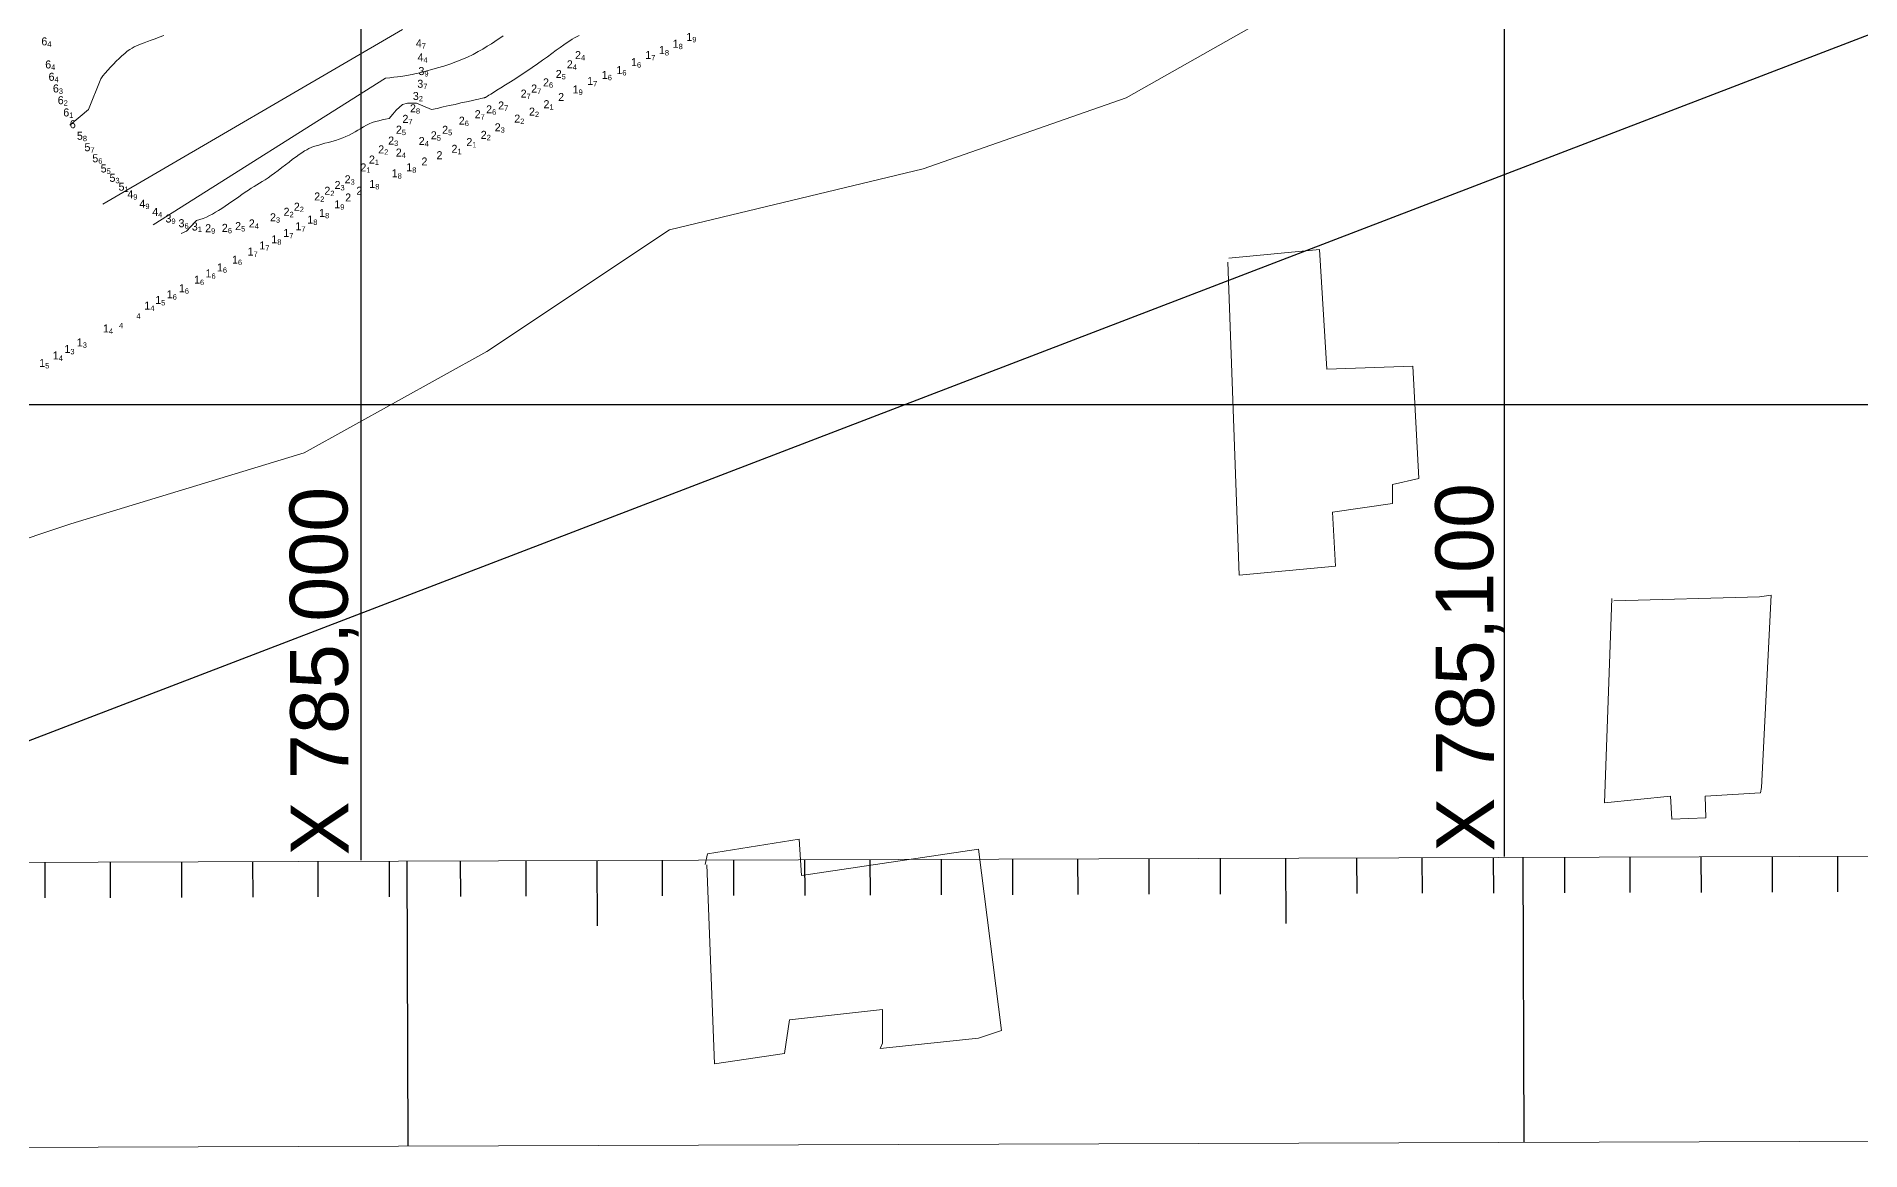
# Model space of a CAD drawing. Header units: millimetres. Extents: x 784883 to 785608, y 628235 to 628806.
# Drawn here: x 784971.6 to 785131.2, y 628234.7 to 628332.2 of the extents above; entities that cross this region are included whole.
import ezdxf
from ezdxf.enums import TextEntityAlignment as Align

# ---------------------------------------------------------------- set-up
doc = ezdxf.new("R2010")
doc.units = ezdxf.units.MM
for name, color, linetype in [('3_00', 92, 'Continuous'), ('4_00', 5, 'Continuous'), ('5_00', 252, 'Continuous'), ('6_00', 255, 'Continuous'), ('Borders', 7, 'Continuous'), ('Lat_Lon_Grid', 7, 'Continuous'), ('Projection_Grid', 7, 'Continuous'), ('Topo_Ricanau_2023_dg2', 7, 'Continuous')]:
    doc.layers.add(name, color=color, linetype=linetype)
doc.layers.add('Soundings', color=7, linetype='Continuous', true_color=0x000000)

msp = doc.modelspace()

# ---------------------------------------------------------------- linework, layer by layer
at = {"color": 240, "true_color": 0xed1f24}
msp.add_lwpolyline([(784920.92, 628393.09), (785176.53, 628491.18), (785223.93, 628367.67), (784968.32, 628269.58)], close=True, dxfattribs=at)
at = {"layer": '3_00', "color": 92, "linetype": 'Continuous', "lineweight": 0, "true_color": 0x00c000}
for p, q in [((785017.06, 628330.98), (785016.68, 628330.7)), ((785017.41, 628331.23), (785017.06, 628330.98)), ((785017.72, 628331.46), (785017.41, 628331.23)), ((785018, 628331.65), (785017.72, 628331.46)), ((785018.24, 628331.81), (785018, 628331.65)), ((785018.45, 628331.95), (785018.24, 628331.81)), ((785018.65, 628332.06), (785018.45, 628331.95)), ((785018.84, 628332.17), (785018.65, 628332.06)), ((785019.05, 628332.26), (785018.84, 628332.17)), ((785014.94, 628329.47), (785014.47, 628329.15)), ((785015.41, 628329.79), (785014.94, 628329.47)), ((785015.85, 628330.11), (785015.41, 628329.79)), ((785016.28, 628330.41), (785015.85, 628330.11)), ((785016.68, 628330.7), (785016.28, 628330.41)), ((785012.22, 628327.7), (785011.87, 628327.48)), ((785012.62, 628327.95), (785012.22, 628327.7)), ((785013.05, 628328.22), (785012.62, 628327.95)), ((785013.51, 628328.52), (785013.05, 628328.22)), ((785013.98, 628328.83), (785013.51, 628328.52)), ((785014.47, 628329.15), (785013.98, 628328.83)), ((785003.59, 628326.24), (785003.06, 628325.73)), ((785004.03, 628326.34), (785003.59, 628326.24)), ((785004.83, 628326.34), (785004.03, 628326.34)), ((785006.14, 628325.79), (785004.83, 628326.34)), ((785007.69, 628326.14), (785007.16, 628326.02)), ((785008.21, 628326.25), (785007.69, 628326.14)), ((785008.72, 628326.37), (785008.21, 628326.25)), ((785009.19, 628326.47), (785008.72, 628326.37)), ((785009.6, 628326.56), (785009.19, 628326.47)), ((785009.96, 628326.64), (785009.6, 628326.56)), ((785010.24, 628326.71), (785009.96, 628326.64)), ((785010.45, 628326.75), (785010.24, 628326.71)), ((785010.61, 628326.79), (785010.45, 628326.75)), ((785010.71, 628326.81), (785010.61, 628326.79)), ((785010.78, 628326.83), (785010.71, 628326.81)), ((785010.81, 628326.84), (785010.78, 628326.83)), ((785010.83, 628326.84), (785010.81, 628326.84)), ((785010.84, 628326.84), (785010.83, 628326.84)), ((785010.85, 628326.85), (785010.84, 628326.84)), ((785010.86, 628326.85), (785010.85, 628326.85)), ((785010.89, 628326.87), (785010.86, 628326.85)), ((785010.94, 628326.91), (785010.89, 628326.87)), ((785011.03, 628326.96), (785010.94, 628326.91)), ((785011.16, 628327.04), (785011.03, 628326.96)), ((785011.34, 628327.15), (785011.16, 628327.04)), ((785011.57, 628327.3), (785011.34, 628327.15)), ((785011.87, 628327.48), (785011.57, 628327.3)), ((785000.7, 628324.54), (785000.44, 628324.42)), ((785000.96, 628324.65), (785000.7, 628324.54)), ((785001.24, 628324.74), (785000.96, 628324.65)), ((785001.53, 628324.82), (785001.24, 628324.74)), ((785001.82, 628324.89), (785001.53, 628324.82)), ((785002.13, 628324.95), (785001.82, 628324.89)), ((785002.44, 628325.02), (785002.13, 628324.95)), ((785002.76, 628325.39), (785002.44, 628325.02)), ((785002.44, 628325.02), (785002.44, 628325.02)), ((785002.44, 628325.02), (785002.44, 628325.02)), ((785002.44, 628325.02), (785002.44, 628325.02)), ((785002.44, 628325.02), (785002.44, 628325.02)), ((785003.06, 628325.73), (785002.76, 628325.39)), ((785006.64, 628325.9), (785006.14, 628325.79)), ((785007.16, 628326.02), (785006.64, 628325.9)), ((784997.12, 628322.92), (784996.82, 628322.84)), ((784997.43, 628323), (784997.12, 628322.92)), ((784997.75, 628323.09), (784997.43, 628323)), ((784998.06, 628323.2), (784997.75, 628323.09)), ((784998.37, 628323.31), (784998.06, 628323.2)), ((784998.66, 628323.43), (784998.37, 628323.31)), ((784998.94, 628323.56), (784998.66, 628323.43)), ((784999.2, 628323.7), (784998.94, 628323.56)), ((784999.46, 628323.85), (784999.2, 628323.7)), ((784999.7, 628324), (784999.46, 628323.85)), ((784999.95, 628324.15), (784999.7, 628324)), ((785000.19, 628324.29), (784999.95, 628324.15)), ((785000.44, 628324.42), (785000.19, 628324.29)), ((784993.99, 628321.44), (784993.69, 628321.2)), ((784994.29, 628321.66), (784993.99, 628321.44)), ((784994.56, 628321.86), (784994.29, 628321.66)), ((784994.8, 628322.02), (784994.56, 628321.86)), ((784995.02, 628322.17), (784994.8, 628322.02)), ((784995.23, 628322.28), (784995.02, 628322.17)), ((784995.42, 628322.39), (784995.23, 628322.28)), ((784995.62, 628322.47), (784995.42, 628322.39)), ((784995.82, 628322.55), (784995.62, 628322.47)), ((784996.04, 628322.62), (784995.82, 628322.55)), ((784996.28, 628322.69), (784996.04, 628322.62)), ((784996.54, 628322.76), (784996.28, 628322.69)), ((784996.82, 628322.84), (784996.54, 628322.76)), ((784991.84, 628319.82), (784991.58, 628319.65)), ((784992.11, 628320.02), (784991.84, 628319.82)), ((784992.41, 628320.23), (784992.11, 628320.02)), ((784992.72, 628320.46), (784992.41, 628320.23)), ((784993.04, 628320.71), (784992.72, 628320.46)), ((784993.37, 628320.96), (784993.04, 628320.71)), ((784993.69, 628321.2), (784993.37, 628320.96)), ((784989.28, 628318.17), (784988.98, 628317.96)), ((784989.56, 628318.37), (784989.28, 628318.17)), ((784989.85, 628318.56), (784989.56, 628318.37)), ((784990.12, 628318.74), (784989.85, 628318.56)), ((784990.37, 628318.91), (784990.12, 628318.74)), ((784990.62, 628319.06), (784990.37, 628318.91)), ((784990.85, 628319.2), (784990.62, 628319.06)), ((784991.09, 628319.35), (784990.85, 628319.2)), ((784991.33, 628319.49), (784991.09, 628319.35)), ((784991.58, 628319.65), (784991.33, 628319.49)), ((784986.72, 628316.51), (784986.45, 628316.38)), ((784986.99, 628316.65), (784986.72, 628316.51)), ((784987.25, 628316.81), (784986.99, 628316.65)), ((784987.52, 628316.97), (784987.25, 628316.81)), ((784987.8, 628317.15), (784987.52, 628316.97)), ((784988.09, 628317.35), (784987.8, 628317.15)), ((784988.38, 628317.55), (784988.09, 628317.35)), ((784988.68, 628317.76), (784988.38, 628317.55)), ((784988.98, 628317.96), (784988.68, 628317.76)), ((784984.7, 628315.16), (784984.24, 628314.95)), ((784985.09, 628315.55), (784984.7, 628315.16)), ((784985.57, 628316.08), (784985.09, 628315.55)), ((784985.88, 628316.17), (784985.57, 628316.08)), ((784986.17, 628316.27), (784985.88, 628316.17)), ((784986.45, 628316.38), (784986.17, 628316.27))]:
    msp.add_line(p, q, dxfattribs=at)
at = {"layer": '4_00', "color": 5, "linetype": 'Continuous', "lineweight": 0, "true_color": 0x1b0fee, "flags": 128}
msp.add_lwpolyline([(785012.42, 628332.23), (785012.21, 628332.1), (785011.97, 628331.94), (785011.69, 628331.75), (785011.38, 628331.55), (785011.02, 628331.33), (785010.64, 628331.09), (785010.22, 628330.86), (785009.78, 628330.62), (785009.3, 628330.39), (785008.8, 628330.17), (785008.28, 628329.96), (785007.74, 628329.77), (785007.21, 628329.6), (785006.68, 628329.44), (785006.18, 628329.3), (785005.72, 628329.18), (785005.31, 628329.07), (785004.96, 628328.98), (785004.68, 628328.91), (785004.46, 628328.86), (785004.28, 628328.82), (785004.12, 628328.79), (785003.97, 628328.76), (785003.82, 628328.74), (785003.64, 628328.71), (785003.43, 628328.69), (785003.16, 628328.66), (785002.84, 628328.62), (785002.49, 628328.58), (785002.12, 628328.53), (784981.79, 628315.71)], dxfattribs=at)
at = {"layer": '5_00', "color": 252, "linetype": 'Continuous', "lineweight": 0, "true_color": 0x8e919d}
msp.add_line((785003.6, 628332.81), (784977.4, 628317.52), dxfattribs=at)
at = {"layer": '6_00', "color": 18, "linetype": 'Continuous', "lineweight": 0, "true_color": 0x000000}
for p, q in [((784979.53, 628330.89), (784979.3, 628330.71)), ((784979.74, 628331.04), (784979.53, 628330.89)), ((784979.94, 628331.17), (784979.74, 628331.04)), ((784980.13, 628331.28), (784979.94, 628331.17)), ((784980.33, 628331.38), (784980.13, 628331.28)), ((784980.54, 628331.46), (784980.33, 628331.38)), ((784980.76, 628331.55), (784980.54, 628331.46)), ((784981.01, 628331.64), (784980.76, 628331.55)), ((784981.29, 628331.74), (784981.01, 628331.64)), ((784981.61, 628331.86), (784981.29, 628331.74)), ((784981.96, 628331.99), (784981.61, 628331.86)), ((784982.33, 628332.13), (784981.96, 628331.99)), ((784982.72, 628332.28), (784982.33, 628332.13)), ((784978.06, 628329.5), (784977.82, 628329.24)), ((784978.31, 628329.76), (784978.06, 628329.5)), ((784978.56, 628330.02), (784978.31, 628329.76)), ((784978.81, 628330.27), (784978.56, 628330.02)), ((784979.06, 628330.5), (784978.81, 628330.27)), ((784979.3, 628330.71), (784979.06, 628330.5)), ((784977.2, 628328.49), (784976.13, 628325.81)), ((784977.39, 628328.73), (784977.2, 628328.49)), ((784977.6, 628328.98), (784977.39, 628328.73)), ((784977.82, 628329.24), (784977.6, 628328.98)), ((784976.13, 628325.81), (784974.51, 628324.42))]:
    msp.add_line(p, q, dxfattribs=at)
at = {"layer": 'Borders', "color": 18, "linetype": 'Continuous', "lineweight": 20, "true_color": 0x000000}
for p, q in [((784909.99, 628259.73), (785583.03, 628261.96)), ((784885.15, 628234.72), (785608.04, 628237.12))]:
    msp.add_line(p, q, dxfattribs=at)
at = {"layer": 'Lat_Lon_Grid', "color": 18, "linetype": 'Continuous', "true_color": 0x000000}
for p, q in [((784972.31, 628259.93), (784972.32, 628256.82)), ((784978.02, 628259.95), (784978.03, 628256.84)), ((784984.26, 628259.97), (784984.27, 628256.86)), ((784990.49, 628259.99), (784990.5, 628256.88)), ((784996.2, 628260.01), (784996.21, 628256.9)), ((785002.43, 628260.03), (785002.44, 628256.92)), ((785003.99, 628260.04), (785004.07, 628235.11)), ((785008.66, 628260.06), (785008.67, 628256.94)), ((785014.38, 628260.07), (785014.39, 628256.96)), ((785020.61, 628260.09), (785020.63, 628254.38)), ((785026.32, 628260.11), (785026.33, 628257)), ((785032.55, 628260.13), (785032.56, 628257.02)), ((785038.78, 628260.15), (785038.79, 628257.04)), ((785044.5, 628260.17), (785044.51, 628257.06)), ((785050.73, 628260.19), (785050.74, 628257.08)), ((785056.96, 628260.22), (785056.97, 628257.1)), ((785062.67, 628260.23), (785062.68, 628257.12)), ((785068.9, 628260.25), (785068.91, 628257.14)), ((785075.14, 628260.28), (785075.15, 628257.16)), ((785080.85, 628260.29), (785080.87, 628254.58)), ((785087.08, 628260.32), (785087.09, 628257.2)), ((785092.79, 628260.33), (785092.8, 628257.22)), ((785099.03, 628260.35), (785099.04, 628257.24)), ((785101.62, 628260.36), (785101.7, 628235.44)), ((785105.26, 628260.38), (785105.27, 628257.26)), ((785110.97, 628260.39), (785110.98, 628257.28)), ((785117.2, 628260.42), (785117.21, 628257.3)), ((785123.43, 628260.44), (785123.44, 628257.32)), ((785129.15, 628260.45), (785129.16, 628257.34))]:
    msp.add_line(p, q, dxfattribs=at)
at = {"layer": 'Projection_Grid', "color": 18, "linetype": 'Continuous', "true_color": 0x000000}
for p, q in [((785000, 628260.11), (785000, 628779.27)), ((785100, 628260.44), (785100, 628779.6)), ((784909.96, 628300), (785582.81, 628300))]:
    msp.add_line(p, q, dxfattribs=at)
at = {"layer": 'Topo_Ricanau_2023_dg2', "color": 18, "linetype": 'Continuous', "lineweight": 20, "true_color": 0x000000}
for p, q in [((785087.33, 628338.37), (785066.91, 628326.83)), ((785066.91, 628326.83), (785049.16, 628320.61)), ((785049.16, 628320.61), (785026.96, 628315.28)), ((785026.96, 628315.28), (785010.98, 628304.63)), ((785010.98, 628304.63), (784995, 628295.75)), ((784995, 628295.75), (784974.59, 628289.54)), ((784974.59, 628289.54), (784953.28, 628282.44))]:
    msp.add_line(p, q, dxfattribs=at)
for points in [[(785075.8, 628312.44, 0), (785076.8, 628285.06, 0), (785085.23, 628285.83, 0), (785084.97, 628290.56, 0), (785090.21, 628291.33, 0), (785090.21, 628292.99, 0), (785092.51, 628293.5, 0), (785092, 628303.34, 0), (785084.46, 628303.08, 0), (785083.82, 628313.56, 0), (785075.9, 628312.79, 0)], [(785109.57, 628282.81, 0), (785122.32, 628283.15, 0), (785123.34, 628283.32, 0), (785122.49, 628266.49, 0), (785122.4, 628266.02, 0), (785117.57, 628265.73, 0), (785117.63, 628263.82, 0), (785114.65, 628263.7, 0), (785114.53, 628265.73, 0), (785108.75, 628265.13, 0), (785109.41, 628283.01, 0)], [(785030.22, 628259.72, 0), (785030.9, 628242.29, 0), (785037.01, 628243.2, 0), (785037.46, 628246.14, 0), (785045.61, 628247.05, 0), (785045.61, 628244.1, 0), (785045.38, 628243.65, 0), (785053.99, 628244.56, 0), (785056.02, 628245.23, 0), (785053.99, 628261.08, 0), (785038.51, 628258.78, 0), (785038.3, 628261.95, 0), (785030.28, 628260.68, 0), (785030.07, 628259.73, 0)]]:
    msp.add_polyline3d(points, dxfattribs=at)

# ---------------------------------------------------------------- texts
at = {"layer": 'Projection_Grid', "color": 18, "true_color": 0x000000, "char_height": 5.0634, "width": 475.9606, "attachment_point": 7, "rotation": 90.19}
for s, insert in [('{\\fMicrosoft Sans Serif|b0|i0|c1|p0;X\\~785,100}', (785100.06, 628260.88)), ('{\\fMicrosoft Sans Serif|b0|i0|c1|p0;X\\~785,000}', (784999.83, 628260.55))]:
    msp.add_mtext(s, dxfattribs=dict(at, insert=insert))
at = {"layer": 'Soundings', "color": 1, "true_color": 0xff0000}
for s, p in [('1', (785028.96, 628332.15, 1.89)), ('1', (785025.36, 628330.57, 1.66)), ('1', (785026.56, 628331, 1.75)), ('1', (785027.76, 628331.55, 1.79)), ('1', (785022.84, 628329.25, 1.59)), ('1', (785024.12, 628329.94, 1.62)), ('1', (785019.01, 628327.55, 1.86)), ('1', (785020.28, 628328.29, 1.71)), ('1', (785021.56, 628328.83, 1.63)), ('2', (785017.74, 628326.89, 1.99)), ('2', (785005.78, 628321.25, 1.95)), ('1', (785003.18, 628320.22, 1.79)), ('1', (785004.45, 628320.74, 1.84)), ('2', (784999.11, 628318.1, 1.97)), ('2', (785000.09, 628318.69, 1.99)), ('1', (785001.22, 628319.28, 1.82)), ('1', (784995.8, 628316.17, 1.78)), ('1', (784996.83, 628316.75, 1.84)), ('1', (784998.16, 628317.5, 1.9)), ('1', (784993.7, 628315, 1.7)), ('1', (784994.76, 628315.59, 1.72)), ('1', (784990.57, 628313.37, 1.67)), ('1', (784991.6, 628313.91, 1.7)), ('1', (784992.65, 628314.44, 1.81)), ('1', (784986.89, 628311.46, 1.56)), ('1', (784987.89, 628311.98, 1.61)), ('1', (784989.21, 628312.66, 1.59)), ('1', (784984.56, 628310.15, 1.58)), ('1', (784985.89, 628310.91, 1.58)), ('1', (784981.54, 628308.64, 1.43)), ('1', (784982.49, 628309.13, 1.51)), ('1', (784983.5, 628309.63, 1.56)), ('1', (784977.92, 628306.64, 1.35)), ('1', (784975.63, 628305.42, 1.34)), ('1', (784972.34, 628303.62, 1.49)), ('1', (784973.53, 628304.28, 1.44)), ('1', (784974.55, 628304.85, 1.34))]:
    msp.add_text(s, height=0.7, dxfattribs=at).set_placement(p, align=Align.MIDDLE_RIGHT)
at = {"layer": 'Soundings', "color": 18, "true_color": 0x000000}
for s, p in [('6', (784972.53, 628331.76, 6.35)), ('6', (784972.87, 628329.74, 6.38)), ('6', (784973.16, 628328.66, 6.35)), ('6', (784973.54, 628327.64, 6.31)), ('6', (784973.96, 628326.61, 6.24)), ('6', (784974.45, 628325.54, 6.12)), ('6', (784975.02, 628324.51, 5.97)), ('5', (784975.64, 628323.5, 5.81)), ('5', (784976.3, 628322.5, 5.72)), ('5', (784976.99, 628321.53, 5.61)), ('5', (784977.72, 628320.64, 5.54))]:
    msp.add_text(s, height=0.7, dxfattribs=at).set_placement(p, align=Align.MIDDLE_RIGHT)
for s, p in [('4', (784972.53, 628331.76, 6.35)), ('4', (784972.87, 628329.74, 6.38)), ('4', (784973.16, 628328.66, 6.35)), ('3', (784973.54, 628327.64, 6.31)), ('2', (784973.96, 628326.61, 6.24)), ('1', (784974.45, 628325.54, 6.12)), ('8', (784975.64, 628323.5, 5.81)), ('7', (784976.3, 628322.5, 5.72)), ('6', (784976.99, 628321.53, 5.61)), ('5', (784977.72, 628320.64, 5.54))]:
    msp.add_text(s, height=0.472, dxfattribs=at).set_placement(p, align=Align.TOP_LEFT)
at = {"layer": 'Soundings', "color": 214, "true_color": 0x8c1b96}
for p in [(785005.29, 628331.59, 4.69), (784980.05, 628318.38, 4.93), (784981.11, 628317.56, 4.85)]:
    msp.add_text('4', height=0.7, dxfattribs=at).set_placement(p, align=Align.MIDDLE_RIGHT)
for s, p in [('7', (785005.29, 628331.59, 4.69)), ('9', (784980.05, 628318.38, 4.93)), ('9', (784981.11, 628317.56, 4.85))]:
    msp.add_text(s, height=0.472, dxfattribs=at).set_placement(p, align=Align.TOP_LEFT)
at = {"layer": 'Soundings', "color": 92, "true_color": 0x00c000}
for s, p in [('2', (785019.22, 628330.56, 2.38)), ('3', (785005.52, 628329.16, 3.91)), ('2', (785017.53, 628328.91, 2.48)), ('2', (785018.5, 628329.75, 2.41)), ('3', (785005.42, 628328.05, 3.67)), ('2', (785015.38, 628327.63, 2.65)), ('2', (785016.42, 628328.17, 2.56)), ('2', (785004.78, 628325.9, 2.75)), ('3', (785005.03, 628326.98, 3.19)), ('2', (785011.44, 628325.81, 2.64)), ('2', (785012.49, 628326.15, 2.7)), ('2', (785014.46, 628327.19, 2.66)), ('2', (785016.46, 628326.26, 2.09)), ('2', (785004.12, 628324.98, 2.67)), ('2', (785009.05, 628324.82, 2.62)), ('2', (785010.44, 628325.39, 2.65)), ('2', (785012.19, 628324.24, 2.27)), ('2', (785013.9, 628325, 2.21)), ('2', (785015.19, 628325.61, 2.16)), ('2', (785002.87, 628323.08, 2.31)), ('2', (785003.55, 628324.03, 2.51)), ('2', (785005.54, 628323.04, 2.4)), ('2', (785006.6, 628323.54, 2.45)), ('2', (785007.59, 628324.02, 2.54)), ('2', (785009.71, 628322.95, 2.14)), ('2', (785010.97, 628323.58, 2.22)), ('2', (785001.19, 628321.42, 2.11)), ('2', (785002, 628322.31, 2.2)), ('2', (785003.54, 628322.03, 2.39)), ('2', (785007.1, 628321.8, 2.04)), ('2', (785008.41, 628322.36, 2.1)), ('2', (784999.06, 628319.69, 2.25)), ('2', (785000.44, 628320.73, 2.06)), ('2', (784996.4, 628318.19, 2.24)), ('2', (784997.29, 628318.69, 2.23)), ('2', (784998.18, 628319.19, 2.28)), ('3', (784983.39, 628316.26, 3.86)), ('2', (784992.53, 628316.37, 2.27)), ('2', (784993.72, 628316.85, 2.21)), ('2', (784994.62, 628317.29, 2.17)), ('3', (784984.53, 628315.85, 3.56)), ('3', (784985.69, 628315.56, 3.07)), ('2', (784986.86, 628315.41, 2.91)), ('2', (784988.32, 628315.44, 2.62)), ('2', (784989.48, 628315.6, 2.51)), ('2', (784990.68, 628315.83, 2.39))]:
    msp.add_text(s, height=0.7, dxfattribs=at).set_placement(p, align=Align.MIDDLE_RIGHT)
at = {"layer": 'Soundings', "color": 1, "true_color": 0xff0000}
for s, p in [('8', (785026.56, 628331, 1.75)), ('8', (785027.76, 628331.55, 1.79)), ('9', (785028.96, 628332.15, 1.89)), ('6', (785022.84, 628329.25, 1.59)), ('6', (785024.12, 628329.94, 1.62)), ('7', (785025.36, 628330.57, 1.66)), ('7', (785020.28, 628328.29, 1.71)), ('6', (785021.56, 628328.83, 1.63)), ('9', (785019.01, 628327.55, 1.86)), ('8', (785003.18, 628320.22, 1.79)), ('8', (785004.45, 628320.74, 1.84)), ('8', (785001.22, 628319.28, 1.82)), ('8', (784996.83, 628316.75, 1.84)), ('9', (784998.16, 628317.5, 1.9)), ('7', (784993.7, 628315, 1.7)), ('7', (784994.76, 628315.59, 1.72)), ('8', (784995.8, 628316.17, 1.78)), ('7', (784990.57, 628313.37, 1.67)), ('7', (784991.6, 628313.91, 1.7)), ('8', (784992.65, 628314.44, 1.81)), ('6', (784987.89, 628311.98, 1.61)), ('6', (784989.21, 628312.66, 1.59)), ('6', (784984.56, 628310.15, 1.58)), ('6', (784985.89, 628310.91, 1.58)), ('6', (784986.89, 628311.46, 1.56)), ('4', (784981.54, 628308.64, 1.43)), ('5', (784982.49, 628309.13, 1.51)), ('6', (784983.5, 628309.63, 1.56)), ('4', (784978.8, 628307.12, 1.36)), ('4', (784980.32, 628307.96, 1.41)), ('3', (784975.63, 628305.42, 1.34)), ('4', (784977.92, 628306.64, 1.35)), ('4', (784973.53, 628304.28, 1.44)), ('3', (784974.55, 628304.85, 1.34)), ('5', (784972.34, 628303.62, 1.49))]:
    msp.add_text(s, height=0.472, dxfattribs=at).set_placement(p, align=Align.TOP_LEFT)
at = {"layer": 'Soundings', "color": 5, "true_color": 0x1b0fee}
for p in [(785005.44, 628330.37, 4.41), (784982.23, 628316.84, 4.38)]:
    msp.add_text('4', height=0.7, dxfattribs=at).set_placement(p, align=Align.MIDDLE_RIGHT)
for p in [(785005.44, 628330.37, 4.41), (784982.23, 628316.84, 4.38)]:
    msp.add_text('4', height=0.472, dxfattribs=at).set_placement(p, align=Align.TOP_LEFT)
at = {"layer": 'Soundings', "color": 92, "true_color": 0x00c000}
for s, p in [('4', (785018.5, 628329.75, 2.41)), ('4', (785019.22, 628330.56, 2.38)), ('7', (785005.42, 628328.05, 3.67)), ('9', (785005.52, 628329.16, 3.91)), ('6', (785016.42, 628328.17, 2.56)), ('5', (785017.53, 628328.91, 2.48)), ('2', (785005.03, 628326.98, 3.19)), ('7', (785012.49, 628326.15, 2.7)), ('7', (785014.46, 628327.19, 2.66)), ('7', (785015.38, 628327.63, 2.65)), ('1', (785016.46, 628326.26, 2.09)), ('7', (785004.12, 628324.98, 2.67)), ('8', (785004.78, 628325.9, 2.75)), ('6', (785009.05, 628324.82, 2.62)), ('7', (785010.44, 628325.39, 2.65)), ('6', (785011.44, 628325.81, 2.64)), ('2', (785013.9, 628325, 2.21)), ('2', (785015.19, 628325.61, 2.16)), ('3', (785002.87, 628323.08, 2.31)), ('5', (785003.55, 628324.03, 2.51)), ('4', (785005.54, 628323.04, 2.4)), ('5', (785006.6, 628323.54, 2.45)), ('5', (785007.59, 628324.02, 2.54)), ('1', (785009.71, 628322.95, 2.14)), ('2', (785010.97, 628323.58, 2.22)), ('3', (785012.19, 628324.24, 2.27)), ('1', (785001.19, 628321.42, 2.11)), ('2', (785002, 628322.31, 2.2)), ('4', (785003.54, 628322.03, 2.39)), ('1', (785008.41, 628322.36, 2.1)), ('3', (784999.06, 628319.69, 2.25)), ('1', (785000.44, 628320.73, 2.06)), ('2', (784996.4, 628318.19, 2.24)), ('2', (784997.29, 628318.69, 2.23)), ('3', (784998.18, 628319.19, 2.28)), ('2', (784993.72, 628316.85, 2.21)), ('2', (784994.62, 628317.29, 2.17)), ('9', (784983.39, 628316.26, 3.86)), ('6', (784984.53, 628315.85, 3.56)), ('1', (784985.69, 628315.56, 3.07)), ('9', (784986.86, 628315.41, 2.91)), ('6', (784988.32, 628315.44, 2.62)), ('5', (784989.48, 628315.6, 2.51)), ('4', (784990.68, 628315.83, 2.39)), ('3', (784992.53, 628316.37, 2.27))]:
    msp.add_text(s, height=0.472, dxfattribs=at).set_placement(p, align=Align.TOP_LEFT)
at = {"layer": 'Soundings', "color": 252, "true_color": 0x8e919d}
for p in [(784978.49, 628319.82, 5.31), (784979.28, 628319.05, 5.11)]:
    msp.add_text('5', height=0.7, dxfattribs=at).set_placement(p, align=Align.MIDDLE_RIGHT)
for s, p in [('3', (784978.49, 628319.82, 5.31)), ('1', (784979.28, 628319.05, 5.11))]:
    msp.add_text(s, height=0.472, dxfattribs=at).set_placement(p, align=Align.TOP_LEFT)

doc.saveas('drawing.dxf')
